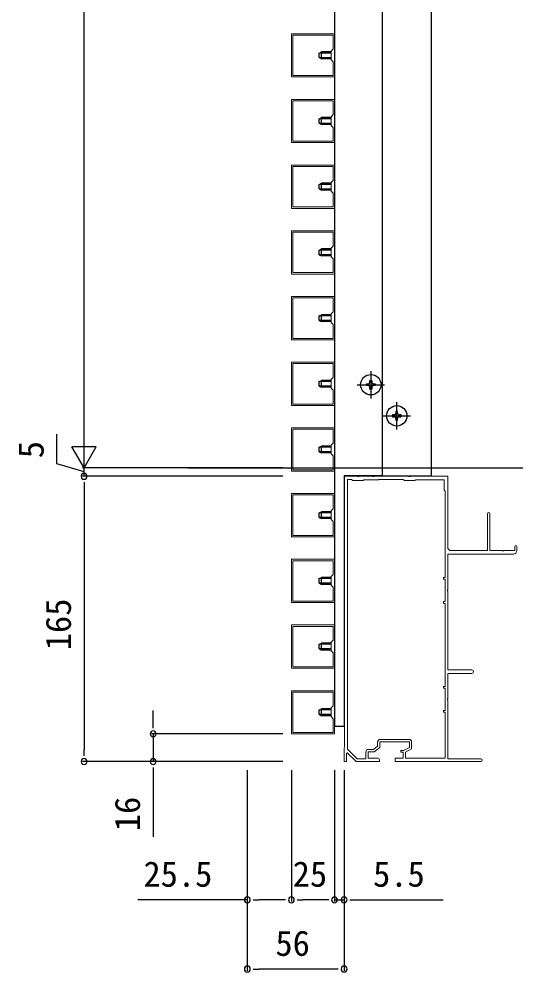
# Model space of a CAD drawing. Units: millimetres, scale not verified. Extents: x -1386 to 1386, y -2240 to 2242.
# Drawn here: x -425 to -133, y 59 to 610 of the extents above; entities that cross this region are included whole.
import ezdxf
from ezdxf.enums import TextEntityAlignment as Align

# ---------------------------------------------------------------- set-up
doc = ezdxf.new("R2010")
doc.units = ezdxf.units.MM
doc.header["$LTSCALE"] = 8
doc.layers.add('0-2_YKK_11', color=7, linetype='Continuous', lineweight=18)
for name, color, linetype in [('0-3_YKK_12', 2, 'Continuous'), ('0-4_YKK_13', 4, 'Continuous'), ('0-5_YKK_D', 6, 'Continuous')]:
    doc.layers.add(name, color=color, linetype=linetype)
doc.styles.add('ＭＳ ゴシック', font='')
doc.styles.get('ＭＳ ゴシック').set_extended_font_data('MS Gothic')

msp = doc.modelspace()

# ---------------------------------------------------------------- linework, layer by layer
at = {"layer": '0-2_YKK_11'}
for p, q in [((-242.8, 577.544), (-266.2, 577.544)), ((-242.8, 539.544), (-266.2, 539.544)), ((-242.8, 501.544), (-266.2, 501.544)), ((-242.8, 463.544), (-266.2, 463.544)), ((-242.8, 425.544), (-266.2, 425.544)), ((-242.8, 387.544), (-266.2, 387.544)), ((-242.8, 349.544), (-266.2, 349.544)), ((-242.8, 311.544), (-266.2, 311.544)), ((-136.5, 302.744), (-136.5, 305.144)), ((-242.8, 273.544), (-266.2, 273.544)), ((-242.8, 235.544), (-266.2, 235.544)), ((-242.8, 197.544), (-266.2, 197.544)), ((-215.6, 193.544), (-198.9, 193.544))]:
    msp.add_line(p, q, dxfattribs=at)
for points in [[(-242, 576.744), (-267, 576.744), (-267, 601.742), (-242, 601.742)], [(-242.8, 577.544), (-266.2, 577.544), (-266.2, 600.942), (-242.8, 600.942), (-242.8, 592.944), (-244, 591.744), (-244, 586.744), (-242.8, 585.544)], [(-242, 538.744), (-267, 538.744), (-267, 563.742), (-242, 563.742)], [(-242.8, 539.544), (-266.2, 539.544), (-266.2, 562.942), (-242.8, 562.942), (-242.8, 554.944), (-244, 553.744), (-244, 548.744), (-242.8, 547.544)], [(-242, 500.744), (-267, 500.744), (-267, 525.742), (-242, 525.742)], [(-242.8, 501.544), (-266.2, 501.544), (-266.2, 524.942), (-242.8, 524.942), (-242.8, 516.944), (-244, 515.744), (-244, 510.744), (-242.8, 509.544)], [(-242, 462.744), (-267, 462.744), (-267, 487.742), (-242, 487.742)], [(-242.8, 463.544), (-266.2, 463.544), (-266.2, 486.942), (-242.8, 486.942), (-242.8, 478.944), (-244, 477.744), (-244, 472.744), (-242.8, 471.544)], [(-242, 424.744), (-267, 424.744), (-267, 449.742), (-242, 449.742)], [(-242.8, 425.544), (-266.2, 425.544), (-266.2, 448.942), (-242.8, 448.942), (-242.8, 440.944), (-244, 439.744), (-244, 434.744), (-242.8, 433.544)], [(-242, 386.744), (-267, 386.744), (-267, 411.742), (-242, 411.742)], [(-242.8, 387.544), (-266.2, 387.544), (-266.2, 410.942), (-242.8, 410.942), (-242.8, 402.944), (-244, 401.744), (-244, 396.744), (-242.8, 395.544)], [(-242, 348.744), (-267, 348.744), (-267, 373.742), (-242, 373.742)], [(-242.8, 349.544), (-266.2, 349.544), (-266.2, 372.942), (-242.8, 372.942), (-242.8, 364.944), (-244, 363.744), (-244, 358.744), (-242.8, 357.544)], [(-242, 310.744), (-267, 310.744), (-267, 335.742), (-242, 335.742)], [(-242.8, 311.544), (-266.2, 311.544), (-266.2, 334.942), (-242.8, 334.942), (-242.8, 326.944), (-244, 325.744), (-244, 320.744), (-242.8, 319.544)], [(-242, 272.744), (-267, 272.744), (-267, 297.742), (-242, 297.742)], [(-242.8, 273.544), (-266.2, 273.544), (-266.2, 296.942), (-242.8, 296.942), (-242.8, 288.944), (-244, 287.744), (-244, 282.744), (-242.8, 281.544)], [(-242, 234.744), (-267, 234.744), (-267, 259.742), (-242, 259.742)], [(-242.8, 235.544), (-266.2, 235.544), (-266.2, 258.942), (-242.8, 258.942), (-242.8, 250.944), (-244, 249.744), (-244, 244.744), (-242.8, 243.544)], [(-242, 196.744), (-267, 196.744), (-267, 221.742), (-242, 221.742)], [(-242.8, 197.544), (-266.2, 197.544), (-266.2, 220.942), (-242.8, 220.942), (-242.8, 212.944), (-244, 211.744), (-244, 206.744), (-242.8, 205.544)]]:
    msp.add_lwpolyline(points, close=True, dxfattribs=at)
for points in [[(-176.5, 304.744), (-176.5, 345.744), (-198.042, 345.744), (-198.225, 345.624), (-198.775, 345.624), (-198.958, 345.744), (-219.042, 345.744), (-219.225, 345.624), (-219.775, 345.624), (-219.958, 345.744), (-228.042, 345.744), (-228.225, 345.624), (-228.775, 345.624), (-228.958, 345.744), (-236.5, 345.744), (-236.5, 342.744), (-236.2, 342.444)], [(-236.2, 342.444), (-236.2, 189.044), (-236.5, 188.744), (-236.5, 180.744), (-235, 180.744), (-235, 185.643), (-234.632, 185.797), (-229.5, 180.744), (-216, 180.744), (-216, 181.744)], [(-234.6, 343.944), (-234.6, 187.872), (-228.885, 182.244), (-223.9, 182.244), (-223.9, 186.244)], [(-197.4, 192.044), (-197.4, 188.189), (-200.9, 186.189), (-200.9, 182.744), (-178, 182.744), (-178, 209.244), (-179, 209.244), (-179, 210.244), (-178, 210.244), (-178, 223.244), (-179, 223.244), (-179, 224.244), (-178, 224.244), (-178, 272.244), (-179, 272.244), (-179, 273.244), (-178, 273.244), (-178, 286.244), (-179, 286.244), (-179, 287.244), (-178, 287.244), (-178, 337.244), (-178.5, 337.744), (-178.5, 343.744), (-195, 343.744), (-195.5, 343.244), (-201.5, 343.244), (-202.2, 343.944), (-216.3, 343.944), (-216.5, 343.744), (-225, 343.744), (-225.5, 343.244), (-231.5, 343.244), (-232.2, 343.944), (-234.6, 343.944), (-234.6, 187.872)], [(-153.5, 324.044), (-153.5, 302.744), (-174.5, 302.744)], [(-137.7, 305.144), (-137.7, 302.744), (-144.042, 302.744), (-144.225, 302.624), (-144.775, 302.624), (-144.958, 302.744), (-152.1, 302.744), (-152.1, 324.044)], [(-162.5, 233.744), (-176.5, 233.744), (-176.5, 279.285), (-176.62, 279.469), (-176.62, 280.019), (-176.5, 280.202), (-176.5, 300.744), (-138.5, 300.744)], [(-157.3, 182.344), (-176.5, 182.344), (-176.5, 216.285), (-176.62, 216.469), (-176.62, 217.019), (-176.5, 217.202), (-176.5, 231.744), (-162.5, 231.744)], [(-217, 182.744), (-222.6, 182.744), (-222.6, 186.444), (-219.1, 186.444), (-215.8, 188.944), (-215.8, 192.244), (-198.7, 192.244), (-198.7, 188.944), (-202.025, 187.044), (-203.7, 187.044), (-203.7, 186.144), (-202.2, 186.144), (-202.2, 182.744), (-207, 182.744), (-207, 180.744), (-180.958, 180.744), (-180.775, 180.864), (-180.225, 180.864), (-180.042, 180.744), (-163.958, 180.744), (-163.775, 180.864), (-163.225, 180.864), (-163.042, 180.744), (-157.3, 180.744)], [(-222.4, 187.744), (-219.537, 187.744), (-217.1, 189.59), (-217.1, 192.044)]]:
    msp.add_lwpolyline(points, dxfattribs=at)
for centre, radius, start, end in [((-152.8, 324.044), 0.7, 90.00001, 179.99999), ((-152.8, 324.044), 0.7, 0.00001, 89.99999), ((-174.5, 304.744), 2, 180.00001, 269.99999), ((-137.1, 305.144), 0.6, 90.00001, 179.99999), ((-137.1, 305.144), 0.6, 0.00001, 89.99999), ((-138.5, 302.744), 2, 270.00001, 359.99999), ((-162.5, 232.744), 1, 0.00001, 89.99999), ((-162.5, 232.744), 1, 270.00001, 359.99999), ((-215.6, 192.044), 1.5, 90.00001, 179.99999), ((-198.9, 192.044), 1.5, 0.00001, 89.99999), ((-222.4, 186.244), 1.5, 90.00001, 179.99999), ((-217, 181.744), 1, 0.00001, 89.99999), ((-157.3, 181.544), 0.8, 0.00001, 89.99999), ((-157.3, 181.544), 0.8, 270.00001, 359.99999)]:
    msp.add_arc(centre, radius, start, end, dxfattribs=at)
at = {"layer": '0-3_YKK_12'}
for p, q in [((-242, 880.744), (-242, 201.244)), ((-214.5, 880.744), (-214.5, 346.244)), ((-327, 350.744), (-132.953, 350.744)), ((-236.5, 346.244), (-214.5, 346.244)), ((-236.5, 346.244), (-236.5, 201.244)), ((-242, 201.244), (-236.5, 201.244))]:
    msp.add_line(p, q, dxfattribs=at)
msp.add_lwpolyline([(-195.226, 1415.744), (-186, 1415.744), (-186, 345.744), (-236, 345.744), (-236, 346.244)], dxfattribs=at)
at = {"layer": '0-4_YKK_13'}
for p, q in [((-250.9, 590.544), (-249.5, 591.244)), ((-250.9, 587.944), (-250.9, 590.544)), ((-244, 590.589), (-250.809, 590.589)), ((-244, 591.244), (-249.5, 591.244)), ((-250.9, 587.944), (-249.5, 587.244)), ((-244, 587.898), (-250.809, 587.898)), ((-250.9, 552.544), (-249.5, 553.244)), ((-250.9, 549.944), (-250.9, 552.544)), ((-244, 552.589), (-250.809, 552.589)), ((-244, 553.244), (-249.5, 553.244)), ((-250.9, 549.944), (-249.5, 549.244)), ((-244, 549.898), (-250.809, 549.898)), ((-250.9, 514.544), (-249.5, 515.244)), ((-250.9, 511.944), (-250.9, 514.544)), ((-244, 514.589), (-250.809, 514.589)), ((-244, 515.244), (-249.5, 515.244)), ((-250.9, 511.944), (-249.5, 511.244)), ((-244, 511.898), (-250.809, 511.898)), ((-250.9, 476.544), (-249.5, 477.244)), ((-250.9, 473.944), (-250.9, 476.544)), ((-244, 476.589), (-250.809, 476.589)), ((-244, 477.244), (-249.5, 477.244)), ((-250.9, 473.944), (-249.5, 473.244)), ((-244, 473.898), (-250.809, 473.898)), ((-250.9, 438.544), (-249.5, 439.244)), ((-250.9, 435.944), (-250.9, 438.544)), ((-250.9, 435.944), (-249.5, 435.244)), ((-244, 438.589), (-250.809, 438.589)), ((-244, 435.898), (-250.809, 435.898)), ((-244, 439.244), (-249.5, 439.244)), ((-221, 406.644), (-221, 390.844)), ((-250.9, 400.544), (-249.5, 401.244)), ((-250.9, 397.944), (-250.9, 400.544)), ((-250.9, 397.944), (-249.5, 397.244)), ((-244, 400.589), (-250.809, 400.589)), ((-244, 397.898), (-250.809, 397.898)), ((-244, 401.244), (-249.5, 401.244)), ((-228.9, 398.744), (-213.1, 398.744)), ((-219.5, 399.244), (-218.5, 399.244)), ((-206, 372.844), (-206, 388.644)), ((-213.9, 380.744), (-198.1, 380.744)), ((-204.5, 380.244), (-203.5, 380.244)), ((-250.9, 362.544), (-249.5, 363.244)), ((-250.9, 359.944), (-250.9, 362.544)), ((-250.9, 359.944), (-249.5, 359.244)), ((-244, 362.589), (-250.809, 362.589)), ((-244, 359.898), (-250.809, 359.898)), ((-244, 363.244), (-249.5, 363.244)), ((-250.9, 324.544), (-249.5, 325.244)), ((-244, 325.244), (-249.5, 325.244)), ((-250.9, 321.944), (-250.9, 324.544)), ((-250.9, 321.944), (-249.5, 321.244)), ((-244, 324.589), (-250.809, 324.589)), ((-244, 321.898), (-250.809, 321.898)), ((-250.9, 286.544), (-249.5, 287.244)), ((-244, 287.244), (-249.5, 287.244)), ((-250.9, 283.944), (-250.9, 286.544)), ((-250.9, 283.944), (-249.5, 283.244)), ((-244, 286.589), (-250.809, 286.589)), ((-244, 283.898), (-250.809, 283.898)), ((-250.9, 248.544), (-249.5, 249.244)), ((-250.9, 245.944), (-250.9, 248.544)), ((-244, 248.589), (-250.809, 248.589)), ((-244, 249.244), (-249.5, 249.244)), ((-250.9, 245.944), (-249.5, 245.244)), ((-244, 245.898), (-250.809, 245.898)), ((-250.9, 210.544), (-249.5, 211.244)), ((-250.9, 207.944), (-250.9, 210.544)), ((-244, 210.589), (-250.809, 210.589)), ((-244, 211.244), (-249.5, 211.244)), ((-250.9, 207.944), (-249.5, 207.244)), ((-244, 207.898), (-250.809, 207.898))]:
    msp.add_line(p, q, dxfattribs=at)
for points in [[(-244, 587.244), (-249.5, 587.244), (-249.5, 591.244)], [(-244, 549.244), (-249.5, 549.244), (-249.5, 553.244)], [(-244, 511.244), (-249.5, 511.244), (-249.5, 515.244)], [(-244, 473.244), (-249.5, 473.244), (-249.5, 477.244)], [(-244, 435.244), (-249.5, 435.244), (-249.5, 439.244)], [(-244, 397.244), (-249.5, 397.244), (-249.5, 401.244)], [(-222.5, 398.244), (-223.5, 398.244), (-223.5, 399.244), (-222.5, 399.244)], [(-221.5, 400.244), (-221.5, 401.244), (-220.5, 401.244), (-220.5, 400.244)], [(-220.5, 397.244), (-220.5, 396.244), (-221.5, 396.244), (-221.5, 397.244)], [(-218.5, 399.244), (-218.5, 398.244), (-219.5, 398.244)], [(-207.5, 381.244), (-208.5, 381.244), (-208.5, 380.244), (-207.5, 380.244)], [(-205.5, 382.244), (-205.5, 383.244), (-206.5, 383.244), (-206.5, 382.244)], [(-203.5, 380.244), (-203.5, 381.244), (-204.5, 381.244)], [(-206.5, 379.244), (-206.5, 378.244), (-205.5, 378.244), (-205.5, 379.244)], [(-244, 359.244), (-249.5, 359.244), (-249.5, 363.244)], [(-244, 321.244), (-249.5, 321.244), (-249.5, 325.244)], [(-244, 283.244), (-249.5, 283.244), (-249.5, 287.244)], [(-244, 245.244), (-249.5, 245.244), (-249.5, 249.244)], [(-244, 207.244), (-249.5, 207.244), (-249.5, 211.244)]]:
    msp.add_lwpolyline(points, dxfattribs=at)
for centre in [(-221, 398.744), (-206, 380.744)]:
    msp.add_circle(centre, 5.9, dxfattribs=at)
for centre, start, end in [((-222.5, 400.244), 270, 0), ((-222.5, 397.244), 0, 90), ((-219.5, 400.244), 180, 270), ((-219.5, 397.244), 90, 180), ((-207.5, 382.244), 270, 0), ((-204.5, 382.244), 180, 270), ((-207.5, 379.244), 0, 90), ((-204.5, 379.244), 90, 180)]:
    msp.add_arc(centre, 1, start, end, dxfattribs=at)
at = {"layer": '0-5_YKK_D'}
for p, q in [((-387, 364.744), (-387, 1441.744)), ((-387, 350.744), (-387, 374.992)), ((-387, 350.744), (-394, 362.868)), ((-380, 362.868), (-394, 362.868)), ((-387, 350.744), (-380, 362.868)), ((-387, 350.744), (-387, 357.544)), ((-297.5, 350.744), (-388, 350.744)), ((-272, 350.744), (-388, 350.744)), ((-387, 345.744), (-387, 350.744)), ((-387, 345.744), (-387, 350.744)), ((-272, 345.744), (-388, 345.744)), ((-272, 345.744), (-388, 345.744)), ((-387, 342.344), (-387, 338.944)), ((-387, 342.344), (-387, 338.944)), ((-387, 338.944), (-387, 187.544)), ((-387, 338.944), (-387, 332.144)), ((-347, 203.544), (-347, 210.344)), ((-347, 200.144), (-347, 203.544)), ((-272, 196.744), (-348, 196.744)), ((-347, 196.744), (-347, 180.744)), ((-387, 184.144), (-387, 187.544)), ((-272, 180.744), (-388, 180.744)), ((-272, 180.744), (-348, 180.744)), ((-347, 177.344), (-347, 173.944)), ((-347, 173.944), (-347, 137.277)), ((-292.5, 175.744), (-292.5, 99.744)), ((-292.5, 175.744), (-292.5, 59.744)), ((-267, 175.744), (-267, 99.744)), ((-267, 175.744), (-267, 99.744)), ((-242, 175.744), (-242, 99.744)), ((-242, 175.744), (-242, 99.744)), ((-236.5, 175.744), (-236.5, 99.744)), ((-236.5, 175.744), (-236.5, 59.744)), ((-292.5, 100.744), (-355.833, 100.744)), ((-289.1, 100.744), (-285.7, 100.744)), ((-273.8, 100.744), (-285.7, 100.744)), ((-270.4, 100.744), (-273.8, 100.744)), ((-263.6, 100.744), (-260.2, 100.744)), ((-248.8, 100.744), (-260.2, 100.744)), ((-248.8, 100.744), (-255.6, 100.744)), ((-245.4, 100.744), (-248.8, 100.744)), ((-245.4, 100.744), (-248.8, 100.744)), ((-242, 100.744), (-236.5, 100.744)), ((-233.1, 100.744), (-229.7, 100.744)), ((-229.7, 100.744), (-179.167, 100.744)), ((-289.1, 60.744), (-285.7, 60.744)), ((-243.3, 60.744), (-285.7, 60.744)), ((-239.9, 60.744), (-243.3, 60.744))]:
    msp.add_line(p, q, dxfattribs=at)
msp.add_lwpolyline([(-387, 348.244), (-402.8, 352.984), (-402.8, 370.05)], dxfattribs=at)
for centre, start, end in [((-387, 345.744), 90, 270), ((-387, 345.744), 90, 270), ((-387, 345.744), 270, 90), ((-387, 345.744), 270, 90), ((-347, 196.744), 90, 270), ((-347, 196.744), 270, 90), ((-387, 180.744), 90, 270), ((-387, 180.744), 270, 90), ((-347, 180.744), 90, 270), ((-347, 180.744), 270, 90), ((-292.5, 100.744), 0, 180), ((-292.5, 100.744), 180, 0), ((-267, 100.744), 0, 180), ((-267, 100.744), 0, 180), ((-267, 100.744), 180, 0), ((-267, 100.744), 180, 0), ((-242, 100.744), 0, 180), ((-242, 100.744), 0, 180), ((-242, 100.744), 180, 0), ((-242, 100.744), 180, 0), ((-236.5, 100.744), 0, 180), ((-236.5, 100.744), 180, 0), ((-292.5, 60.744), 0, 180), ((-292.5, 60.744), 180, 0), ((-236.5, 60.744), 0, 180), ((-236.5, 60.744), 180, 0)]:
    msp.add_arc(centre, 1.7, start, end, dxfattribs=at)

# ---------------------------------------------------------------- texts
at = {"layer": '0-5_YKK_D', "style": 'ＭＳ ゴシック'}
for s, p in [('5', (-406, 356.184)), ('165', (-390.2, 245.11)), ('16', (-350.2, 140.477))]:
    msp.add_text(s, height=14.66, rotation=90, dxfattribs=at).set_placement(p, align=Align.BOTTOM_LEFT)
for s, p in [('25.5', (-352.633, 103.944)), ('25', (-266.233, 103.944)), ('5.5', (-219.7, 103.944)), ('56', (-276.233, 63.944))]:
    msp.add_text(s, height=14.66, dxfattribs=at).set_placement(p, align=Align.BOTTOM_LEFT)

doc.saveas('drawing.dxf')
